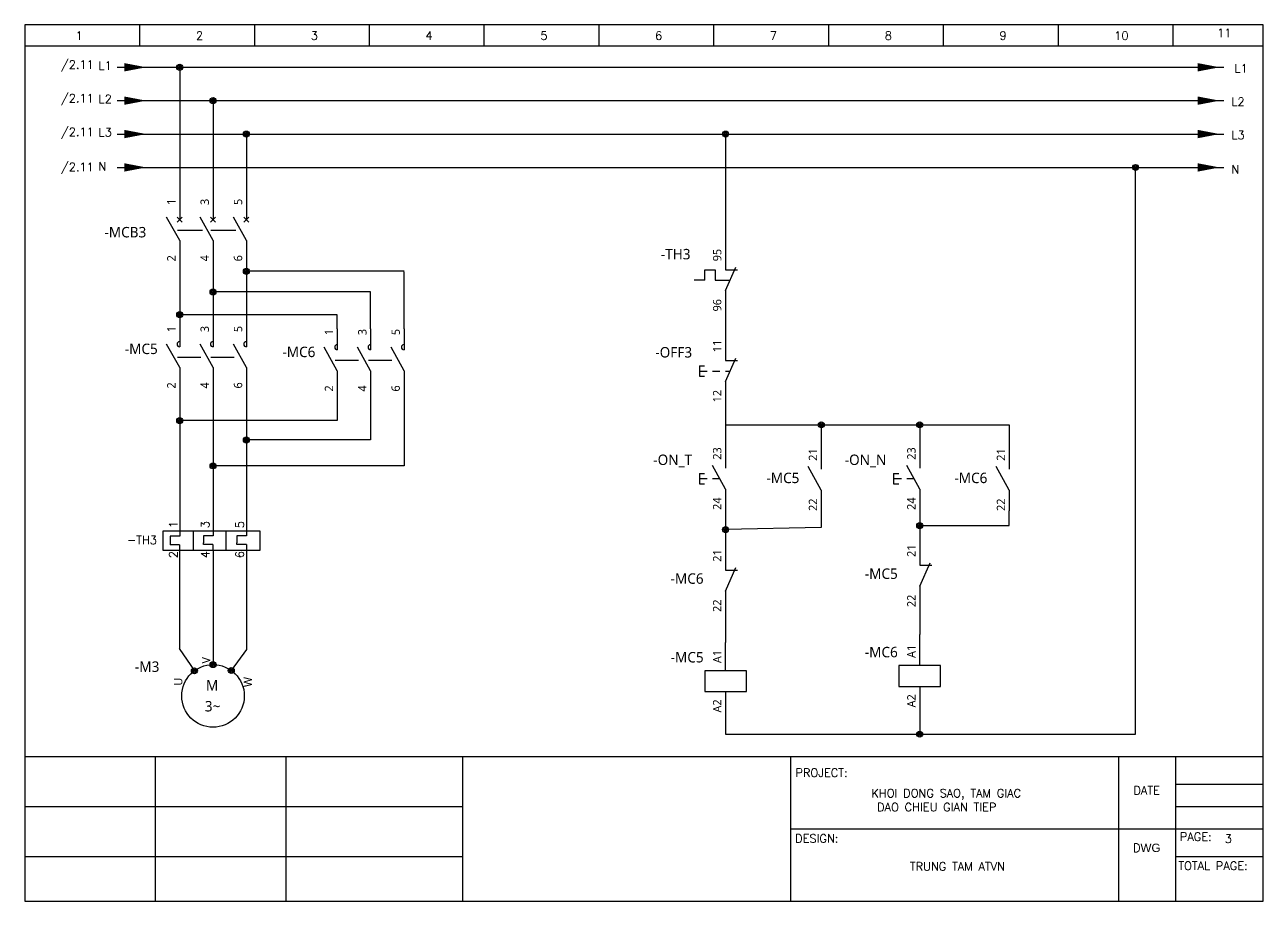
# Model space of a CAD drawing. Header units: millimetres. Extents: x -945625 to 316, y 6 to 533140.
# Drawn here: x -944930.6 to -944633.6, y 532930 to 533140 of the extents above; entities that cross this region are included whole.
import ezdxf
from ezdxf.enums import TextEntityAlignment as Align

# ---------------------------------------------------------------- set-up
doc = ezdxf.new("R2010")
doc.units = ezdxf.units.MM
doc.header["$LTSCALE"] = 4
for name, color, linetype in [('MISC', 2, 'Continuous'), ('PHA_A', 1, 'Continuous'), ('PHA_B', 2, 'Continuous'), ('PHA_C', 5, 'Continuous'), ('PHA_N', 7, 'Continuous'), ('RED_2.5mm^2', 1, 'Continuous'), ('SYMS', 7, 'Continuous'), ('TAGS', 51, 'Continuous'), ('TERMS', 4, 'Continuous'), ('THIET_BI', 4, 'Continuous')]:
    doc.layers.add(name, color=color, linetype=linetype)
doc.styles.get("Standard").update_dxf_attribs({"font": 'simplex.shx', "height": 2, "bigfont": '@extfont2.shx'})
doc.styles.add('WD_IEC', font='')
doc.styles.get('WD_IEC').set_extended_font_data('Meiryo UI')

# ---------------------------------------------------------------- blocks, each defined once
blk = doc.blocks.new('WDDOT')
for radius in [0.72, 0.449, 0.223]:
    blk.add_circle((0, 0), radius)
blk = doc.blocks.new('VCB1')
for p, q in [((0, 7.5), (0, 2.5)), ((0, -2.5), (-3.12, 3.12)), ((0.62, 1.88), (-0.62, 3.12)), ((-0.62, 1.88), (0.62, 3.12)), ((0, -2.5), (0, -7.5))]:
    blk.add_line(p, q)
at = {"style": 'WD_IEC'}
for tag, p in [('INST', (-8, 5.25)), ('LOC', (-8, 1.75)), ('TAG1', (-8, -1.75)), ('RATING1', (-8, -6.35)), ('DESC1', (-8, -14.35)), ('DESC2', (-8, -17.85)), ('DESC3', (-8, -21.35))]:
    blk.add_attdef(tag, text='', height=2.5, dxfattribs=at).set_placement(p, align=Align.RIGHT)
blk.add_attdef('TERM01', text='', height=2, rotation=90, dxfattribs=at).set_placement((-1, 7.5), align=Align.RIGHT)
at = {"style": 'WD_IEC', "flags": 1}
for tag, p, height in [('X2TERM01', (0, 7.5), 0.32), ('MFG', (2.75, 6.5), 1.5), ('CAT', (2.75, 4), 1.5), ('X4LINK', (-2, 0), 0.32), ('X1LINK', (-0.5, 0), 0.32), ('X8TERM02', (0, -7.5), 0.32), ('ASSYCODE', (1, -9), 1), ('CATDESC', (1, -12), 1), ('FAMILY', (1, -10.5), 1), ('CONTACT', (1, -13.5), 1), ('COMMON', (2.25, -14.75), 1)]:
    blk.add_attdef(tag, p, '', height=height, dxfattribs=at)
at = {"style": 'WD_IEC'}
blk.add_attdef('TERM02', (-1, -7.5), '', height=2, rotation=90, dxfattribs=at)
at = {"lineweight": 15, "style": 'WD_IEC'}
blk.add_attdef('XREF', text='', height=2.5, dxfattribs=at).set_placement((-8, -10.35), align=Align.RIGHT)
blk = doc.blocks.new('VCB2')
for p, q in [((0, 7.5), (0, 2.5)), ((0, -2.5), (-3.12, 3.12)), ((0.62, 1.88), (-0.62, 3.12)), ((-0.62, 1.88), (0.62, 3.12)), ((0, -2.5), (0, -7.5))]:
    blk.add_line(p, q)
at = {"style": 'WD_IEC'}
blk.add_attdef('TERM01', text='', height=2, rotation=90, dxfattribs=at).set_placement((-1, 7.5), align=Align.RIGHT)
at = {"style": 'WD_IEC', "flags": 1}
for tag, p, height in [('X2TERM01', (0, 7.5), 0.32), ('X4LINK', (-2.5, 0), 0.32), ('X1LINK', (-0.5, 0), 0.32), ('X8TERM02', (0, -7.5), 0.32), ('FAMILY', (1, -10.5), 1), ('CONTACT', (1, -13.5), 1)]:
    blk.add_attdef(tag, p, '', height=height, dxfattribs=at)
at = {"style": 'WD_IEC'}
for tag, p in [('INST', (-8, 2.65)), ('LOC', (-8, -0.35)), ('TAG2', (-8, -3.35)), ('DESC1', (-8, -13.35)), ('DESC2', (-8, -16.35)), ('DESC3', (-8, -19.35))]:
    blk.add_attdef(tag, text='', height=2.5, dxfattribs=at).set_placement(p, align=Align.RIGHT)
blk.add_attdef('TERM02', (-1, -7.5), '', height=2, rotation=90, dxfattribs=at)
at = {"style": 'WD_IEC', "flags": 1}
blk.add_attdef('RATING1', text='', height=2.5, dxfattribs=at).set_placement((-8, -6.35), align=Align.RIGHT)
at = {"lineweight": 15, "style": 'WD_IEC'}
blk.add_attdef('XREF', text='', height=2.5, dxfattribs=at).set_placement((-8, -10.35), align=Align.RIGHT)
blk = doc.blocks.new('VMS21P')
for p, q in [((0, 7.5), (0, 2.5)), ((0, -2.5), (-3.12, 3.12)), ((0, -2.5), (0, -7.5))]:
    blk.add_line(p, q)
blk.add_arc((0, 3.12), 0.625, 90, 270)
at = {"style": 'WD_IEC'}
for tag, p in [('INST', (-5.25, 6.75)), ('LOC', (-5.25, 3.75)), ('TAG2', (-5.25, 0.75)), ('XREF', (-5.25, -3.75)), ('DESC1', (-5.25, -6.75)), ('DESC2', (-5.25, -9.75)), ('DESC3', (-5.25, -12.75))]:
    blk.add_attdef(tag, text='', height=2.5, dxfattribs=at).set_placement(p, align=Align.RIGHT)
blk.add_attdef('TERM01', text='', height=2, rotation=90, dxfattribs=at).set_placement((-1, 7.5), align=Align.RIGHT)
at = {"style": 'WD_IEC', "flags": 1}
for tag, p, height in [('X2TERM01', (0, 7.5), 0.32), ('X4LINK', (-2.91, 0), 0.32), ('X1LINK', (-0.5, 0), 0.32), ('CONTACT', (4, -3.5), 1), ('FAMILY', (4, -5), 1), ('X8TERM02', (0, -7.5), 0.32)]:
    blk.add_attdef(tag, p, '', height=height, dxfattribs=at)
at = {"style": 'WD_IEC'}
blk.add_attdef('TERM02', (-1, -7.5), '', height=2, rotation=90, dxfattribs=at)
blk = doc.blocks.new('RLN')
for p, q in [((0, 0.66), (0, -0.66)), ((0, 0.66), (0, -0.66)), ((3.2, 0.66), (3.2, -4.06)), ((8.01, 0.66), (8, -0.55)), ((8.01, 0.66), (8, -0.55)), ((11.07, 0.66), (11.07, -4.06)), ((16.01, 0.66), (16, -0.55)), ((16.01, 0.66), (16, -0.55)), ((0, -0.66), (-2.31, -0.66)), ((-2.31, -0.66), (-2.31, -2.38)), ((-2.31, -2.38), (-2.31, -2.74)), ((-0.01, -2.74), (-2.31, -2.74)), ((-0.01, -2.74), (-0.01, -4.06)), ((8, -0.55), (5.7, -0.55)), ((5.7, -0.55), (5.7, -2.27)), ((5.7, -2.64), (5.7, -2.27)), ((7.99, -2.64), (5.7, -2.64)), ((7.99, -2.64), (7.99, -3.95)), ((16, -0.55), (13.7, -0.55)), ((13.7, -0.55), (13.7, -2.27)), ((13.7, -2.64), (13.7, -2.27)), ((15.99, -2.64), (13.7, -2.64)), ((15.99, -2.64), (15.99, -3.95)), ((7.99, -3.95), (7.99, -4.06)), ((15.99, -3.95), (15.99, -4.06))]:
    blk.add_line(p, q)
blk.add_lwpolyline([(-3.99, 0.66), (19.24, 0.66), (19.24, -4.06), (-3.99, -4.06)], close=True)
at = {"layer": 'RED_2.5mm^2'}
blk.add_line((-0.01, -2.74), (-0.01, -4.06), dxfattribs=at)
at = {"char_height": 2, "attachment_point": 1, "rotation": 90}
for s, insert in [('1', (-2.51, 1.27)), ('3', (5.12, 1.27)), ('5', (13.41, 1.27)), ('2', (-2.51, -5.9)), ('4', (5.12, -5.9)), ('6', (13.41, -5.9))]:
    blk.add_mtext_dynamic_manual_height_columns(s, width=2.0169, gutter_width=10, heights=[0], dxfattribs=dict(at, insert=insert))
at = {"layer": 'TAGS'}
blk.add_attdef('-TH1', (-12.63, -2.57), '', height=2, dxfattribs=at)
blk = doc.blocks.new('VMO13')
blk.add_circle((0, 0), 7.5)
at = {"style": 'WD_IEC'}
for tag, p in [('INST', (-12.88, 12.75)), ('LOC', (-12.88, 9.25)), ('TAG1', (-12.88, 5.75)), ('DESC1', (-12.88, 1.5)), ('DESC2', (-12.88, -2)), ('DESC3', (-12.88, -5.5)), ('RATING1', (-12.88, -9)), ('RATING2', (-12.88, -12.5)), ('RATING3', (-12.88, -16)), ('RATING4', (-12.95, -19.58))]:
    blk.add_attdef(tag, text='', height=2.5, dxfattribs=at).set_placement(p, align=Align.RIGHT)
blk.add_attdef('TERM02', (-0.69, 7.75), '', height=2, rotation=90, dxfattribs=at)
at = {"style": 'WD_IEC', "flags": 1}
for tag, p, height in [('MFG', (12.75, 9), 1.5), ('X2TERM02', (0, 7.5), 0.32), ('CAT', (12.75, 6.5), 1.5), ('X0TERM01', (-6.4, 3.9), 0.32), ('X0TERM03', (6.4, 3.9), 0.32), ('X4LINK', (-7.5, 0), 0.32), ('X1LINK', (7.5, 0), 0.32), ('X8TERM04', (0, -7.5), 0.32), ('ASSYCODE', (1, -9), 1), ('CATDESC', (1, -12), 1), ('FAMILY', (1, -10.5), 1)]:
    blk.add_attdef(tag, p, '', height=height, dxfattribs=at)
at = {"style": 'WD_IEC'}
for tag, p in [('TERM01', (-7.35, 4.34)), ('TERM03', (9.35, 4.53)), ('TERM04', (-0.59, -7.92))]:
    blk.add_attdef(tag, text='', height=2, rotation=90, dxfattribs=at).set_placement(p, align=Align.RIGHT)
for tag, p in [('M', (-0.22, 1.27)), ('3~', (-0.12, -3.73))]:
    blk.add_attdef(tag, text='', height=2.5, dxfattribs=at).set_placement(p, align=Align.CENTER)
at = {"lineweight": 15, "style": 'WD_IEC'}
blk.add_attdef('XREF', text='', height=2.5, dxfattribs=at).set_placement((-13.19, -22.86), align=Align.RIGHT)
blk = doc.blocks.new('VTS12S59C')
for p, q in [((0, 7.5), (0, 2.5)), ((0, -2.5), (2.5, 3.13)), ((-4.99, 0.01), (-7.49, 0.01)), ((-4.99, 0.01), (-4.99, 2.51)), ((-4.99, 2.51), (-2.49, 2.51)), ((-2.49, 2.51), (-2.49, 0.01)), ((-2.49, 0.01), (1.12, 0.01)), ((0, 2.5), (2.87, 2.5)), ((0, -2.5), (0, -7.5))]:
    blk.add_line(p, q)
at = {"style": 'WD_IEC'}
for tag, p in [('INST', (-8.39, 10.99)), ('LOC', (-8.39, 7.99)), ('TAG1', (-8.39, 4.99)), ('DESC1', (-8.39, -8.12)), ('DESC2', (-8.39, -11.12)), ('DESC3', (-8.39, -14.12))]:
    blk.add_attdef(tag, text='', height=2.5, dxfattribs=at).set_placement(p, align=Align.RIGHT)
blk.add_attdef('TERM01', text='', height=2, rotation=90, dxfattribs=at).set_placement((-1, 7.5), align=Align.RIGHT)
at = {"style": 'WD_IEC', "flags": 1}
for tag, p, height in [('X2TERM01', (0, 7.5), 0.32), ('MFG', (-12.33, 1.56), 1.5), ('CONTACT', (3.55, 1.98), 1), ('CAT', (-12.33, -1.01), 1.5), ('X4LINK', (-7.49, 0), 0.32), ('X1LINK', (1.81, 0), 0.32), ('COMMON', (4.8, 0.73), 1), ('ASSYCODE', (1, -4), 1), ('FAMILY', (1, -5.5), 1), ('X8TERM02', (0, -7.5), 0.32), ('CATDESC', (1, -7), 1)]:
    blk.add_attdef(tag, p, '', height=height, dxfattribs=at)
at = {"style": 'WD_IEC'}
blk.add_attdef('TERM02', (-1, -7.5), '', height=2, rotation=90, dxfattribs=at)
at = {"lineweight": 15, "style": 'WD_IEC'}
blk.add_attdef('XREF', text='', height=2.5, dxfattribs=at).set_placement((-8.39, -5.12), align=Align.RIGHT)
at = {"style": 'WD_IEC', "width": 0.9}
blk.add_attdef('WDTAGALT', text='', height=2.5, dxfattribs=at).set_placement((-8.39, -17.12), align=Align.RIGHT)
blk = doc.blocks.new('VPB12')
for p, q in [((0, 7.5), (0, 2.5)), ((0, -2.5), (2.5, 3.12)), ((-6.25, 1.25), (-6.25, -1.25)), ((-6.25, 1.25), (-5, 1.25)), ((-6.25, 0), (-4.38, 0)), ((-3.12, 0), (-1.39, 0)), ((0, 2.5), (2.87, 2.5)), ((0, 0), (1.11, 0)), ((-6.25, -1.25), (-5, -1.25)), ((0, -2.5), (0, -7.5))]:
    blk.add_line(p, q)
at = {"style": 'WD_IEC'}
for tag, p in [('INST', (-8, 10.25)), ('LOC', (-8, 6.75)), ('TAG1', (-8, 3.25)), ('DESC1', (-8, -10.35)), ('DESC2', (-8, -13.85)), ('DESC3', (-8, -17.35))]:
    blk.add_attdef(tag, text='', height=2.5, dxfattribs=at).set_placement(p, align=Align.RIGHT)
blk.add_attdef('TERM01', text='', height=2, rotation=90, dxfattribs=at).set_placement((-1, 7.5), align=Align.RIGHT)
at = {"style": 'WD_IEC', "flags": 1}
for tag, p, height in [('X2TERM01', (0, 7.5), 0.32), ('CONTACT', (0.5, 4.5), 1), ('COMMON', (1.75, 3.25), 1), ('X1LINK', (1.5, 0), 0.32), ('ASSYCODE', (1, -4), 1), ('FAMILY', (1, -5.5), 1), ('X8TERM02', (0, -7.5), 0.32), ('CATDESC', (1, -7), 1)]:
    blk.add_attdef(tag, p, '', height=height, dxfattribs=at)
at = {"style": 'WD_IEC', "flags": 9}
for tag, p in [('MFG', (-8.5, -0.25)), ('CAT', (-8.5, -2.75))]:
    blk.add_attdef(tag, text='', height=1.5, dxfattribs=at).set_placement(p, align=Align.RIGHT)
at = {"style": 'WD_IEC'}
blk.add_attdef('TERM02', (-1, -7.5), '', height=2, rotation=90, dxfattribs=at)
at = {"lineweight": 15, "style": 'WD_IEC'}
blk.add_attdef('XREF', text='', height=2.5, dxfattribs=at).set_placement((-8, -6.35), align=Align.RIGHT)
blk = doc.blocks.new('VPB11')
for p, q in [((0, 7.5), (0, 2.5)), ((0, -2.5), (-3.125, 3.125)), ((-6.25, 1.25), (-6.25, -1.25)), ((-6.25, 1.25), (-5, 1.25)), ((-6.25, 0), (-4.375, 0)), ((-3.125, 0), (-1.389, 0)), ((-6.25, -1.25), (-5, -1.25)), ((0, -2.5), (0, -7.5))]:
    blk.add_line(p, q)
at = {"style": 'WD_IEC'}
for tag, p in [('INST', (-8, 10.25)), ('LOC', (-8, 6.75)), ('TAG1', (-8, 3.25)), ('DESC1', (-8, -10.35)), ('DESC2', (-8, -13.85)), ('DESC3', (-8, -17.35))]:
    blk.add_attdef(tag, text='', height=2.5, dxfattribs=at).set_placement(p, align=Align.RIGHT)
blk.add_attdef('TERM01', text='', height=2, rotation=90, dxfattribs=at).set_placement((-1, 7.5), align=Align.RIGHT)
at = {"style": 'WD_IEC', "flags": 1}
for tag, p, height in [('X2TERM01', (0, 7.5), 0.32), ('CONTACT', (0.5, 4.5), 1), ('COMMON', (1.75, 3.25), 1), ('X1LINK', (0, 0), 0.32), ('ASSYCODE', (1, -4), 1), ('FAMILY', (1, -5.5), 1), ('X8TERM02', (0, -7.5), 0.32), ('CATDESC', (1, -7), 1)]:
    blk.add_attdef(tag, p, '', height=height, dxfattribs=at)
at = {"style": 'WD_IEC', "flags": 9}
for tag, p in [('MFG', (-8.5, -0.25)), ('CAT', (-8.5, -2.75))]:
    blk.add_attdef(tag, text='', height=1.5, dxfattribs=at).set_placement(p, align=Align.RIGHT)
at = {"style": 'WD_IEC'}
blk.add_attdef('TERM02', (-1, -7.5), '', height=2, rotation=90, dxfattribs=at)
at = {"lineweight": 15, "style": 'WD_IEC'}
blk.add_attdef('XREF', text='', height=2.5, dxfattribs=at).set_placement((-8, -6.35), align=Align.RIGHT)
blk = doc.blocks.new('VCR21')
for p, q in [((0, 7.5), (0, 2.5)), ((0, -2.5), (-3.12, 3.12)), ((0, -2.5), (0, -7.5))]:
    blk.add_line(p, q)
at = {"style": 'WD_IEC'}
for tag, p in [('INST', (-5.25, 6.75)), ('LOC', (-5.25, 3.75)), ('TAG2', (-5.25, 0.75)), ('XREF', (-5.25, -3.75)), ('DESC1', (-5.25, -6.75)), ('DESC2', (-5.25, -9.75)), ('DESC3', (-5.25, -12.75))]:
    blk.add_attdef(tag, text='', height=2.5, dxfattribs=at).set_placement(p, align=Align.RIGHT)
blk.add_attdef('TERM01', text='', height=2, rotation=90, dxfattribs=at).set_placement((-1, 7.5), align=Align.RIGHT)
at = {"style": 'WD_IEC', "flags": 1}
for tag, p, height in [('X2TERM01', (0, 7.5), 0.32), ('X4LINK', (-2.75, 0), 0.32), ('X1LINK', (-0.5, 0), 0.32), ('CONTACT', (4, -3.5), 1), ('FAMILY', (4, -5), 1), ('COMMON', (5.25, -4.75), 1), ('X8TERM02', (0, -7.5), 0.32)]:
    blk.add_attdef(tag, p, '', height=height, dxfattribs=at)
at = {"style": 'WD_IEC'}
blk.add_attdef('TERM02', (-1, -7.5), '', height=2, rotation=90, dxfattribs=at)
blk = doc.blocks.new('VCR1')
for p, q in [((0, 2.5), (0, 7.5)), ((0, -2.5), (0, -7.5))]:
    blk.add_line(p, q)
blk.add_lwpolyline([(-5, 2.5), (-5, -2.5), (5, -2.5), (5, 2.5)], close=True)
at = {"style": 'WD_IEC'}
for tag, p in [('INST', (-5.25, 11.5)), ('LOC', (-5.25, 8)), ('TAG1', (-5.25, 4.5)), ('DESC1', (-5.25, -6.85)), ('DESC2', (-5.25, -10.35)), ('DESC3', (-5.25, -13.85))]:
    blk.add_attdef(tag, text='', height=2.5, dxfattribs=at).set_placement(p, align=Align.RIGHT)
blk.add_attdef('TERM01', text='', height=2, rotation=90, dxfattribs=at).set_placement((-1, 7.5), align=Align.RIGHT)
at = {"style": 'WD_IEC', "flags": 1}
for tag, p, height in [('X2TERM01', (0, 7.5), 0.32), ('X4LINK', (-5, 0), 0.32), ('X1LINK', (5, 0), 0.32), ('ASSYCODE', (1, -4), 1), ('FAMILY', (1, -5.5), 1), ('X8TERM02', (0, -7.5), 0.32), ('CATDESC', (1, -7), 1)]:
    blk.add_attdef(tag, p, '', height=height, dxfattribs=at)
at = {"style": 'WD_IEC', "flags": 9}
for tag, p in [('MFG', (-6, 1)), ('CAT', (-6, -1.5))]:
    blk.add_attdef(tag, text='', height=1.5, dxfattribs=at).set_placement(p, align=Align.RIGHT)
at = {"style": 'WD_IEC'}
blk.add_attdef('TERM02', (-1, -7.5), '', height=2, rotation=90, dxfattribs=at)
at = {"lineweight": 9, "style": 'WD_IEC'}
for tag, p in [('NO', (-5.5, -16.5)), ('NC', (-5.5, -20))]:
    blk.add_attdef(tag, text='', height=2.5, dxfattribs=at).set_placement(p, align=Align.TOP_RIGHT)
for tag, p in [('XREFNO', (-4, -16.5)), ('XREFNC', (-4, -20))]:
    blk.add_attdef(tag, text='', height=2.5, dxfattribs=at).set_placement(p, align=Align.TOP_LEFT)
blk = doc.blocks.new('VCR22')
for p, q in [((0, 7.5), (0, 2.5)), ((0, -2.5), (2.5, 3.12)), ((0, 2.5), (2.87, 2.5)), ((0, -2.5), (0, -7.5))]:
    blk.add_line(p, q)
at = {"style": 'WD_IEC'}
for tag, p in [('INST', (-5.25, 5.25)), ('LOC', (-5.25, 2.25)), ('TAG2', (-5.25, -0.75)), ('XREF', (-5.25, -3.75)), ('DESC1', (-5.25, -6.75)), ('DESC2', (-5.25, -9.75)), ('DESC3', (-5.25, -12.75))]:
    blk.add_attdef(tag, text='', height=2.5, dxfattribs=at).set_placement(p, align=Align.RIGHT)
blk.add_attdef('TERM01', text='', height=2, rotation=90, dxfattribs=at).set_placement((-1, 7.5), align=Align.RIGHT)
at = {"style": 'WD_IEC', "flags": 1}
for tag, p, height in [('X2TERM01', (0, 7.5), 0.32), ('X4LINK', (-0.55, 0), 0.32), ('X1LINK', (1.92, 0), 0.32), ('CONTACT', (4, -3.5), 1), ('FAMILY', (4, -5), 1), ('COMMON', (5.25, -4.75), 1), ('X8TERM02', (0, -7.5), 0.32)]:
    blk.add_attdef(tag, p, '', height=height, dxfattribs=at)
at = {"style": 'WD_IEC'}
blk.add_attdef('TERM02', (-1, -7.5), '', height=2, rotation=90, dxfattribs=at)

msp = doc.modelspace()

# ---------------------------------------------------------------- linework, layer by layer
for p, q in [((-944633.61, 533140), (-944930.61, 533140)), ((-944930.61, 533140), (-944930.61, 532930)), ((-944903.08, 533140), (-944903.08, 533134.88)), ((-944875.54, 533140), (-944875.54, 533134.88)), ((-944848.01, 533140), (-944848.01, 533134.88)), ((-944820.48, 533140), (-944820.48, 533134.88)), ((-944792.95, 533140), (-944792.95, 533134.88)), ((-944765.42, 533140), (-944765.42, 533134.88)), ((-944737.88, 533140), (-944737.88, 533134.88)), ((-944710.35, 533140), (-944710.35, 533134.88)), ((-944682.82, 533140), (-944682.82, 533134.88)), ((-944655.29, 533140), (-944655.29, 533134.88)), ((-944633.61, 532930), (-944633.61, 533140)), ((-944633.61, 533134.88), (-944930.61, 533134.88)), ((-944930.61, 532964.66), (-944633.61, 532964.66)), ((-944899.31, 532964.66), (-944899.31, 532930)), ((-944868.01, 532964.66), (-944868.01, 532930)), ((-944825.54, 532930), (-944825.54, 532964.66)), ((-944746.9, 532930), (-944746.9, 532964.66)), ((-944668.27, 532930), (-944668.27, 532964.66)), ((-944654.68, 532964.66), (-944654.68, 532930)), ((-944654.68, 532958.08), (-944633.61, 532958.08)), ((-944930.61, 532952.71), (-944825.54, 532952.71)), ((-944654.68, 532952.71), (-944633.61, 532952.71)), ((-944746.9, 532947.33), (-944668.27, 532947.33)), ((-944668.27, 532947.33), (-944651.15, 532947.33)), ((-944651.15, 532947.33), (-944633.61, 532947.33)), ((-944930.61, 532940.75), (-944825.54, 532940.75)), ((-944654.68, 532940.75), (-944633.61, 532940.75)), ((-944930.61, 532930), (-944633.61, 532930))]:
    msp.add_line(p, q)
at = {"layer": 'PHA_A'}
for p, q in [((-944893.46, 533130.54), (-944893.46, 533098.31)), ((-944908.43, 533129.82), (-944643.04, 533129.82)), ((-944893.46, 533083.31), (-944893.46, 533067.85)), ((-944855.66, 533070.52), (-944893.42, 533070.52)), ((-944855.66, 533067.12), (-944855.66, 533070.52)), ((-944893.46, 533052.85), (-944893.46, 533037.38)), ((-944855.66, 533052.12), (-944855.66, 533045.16)), ((-944893.46, 533045.11), (-944893.46, 533033.61)), ((-944855.66, 533045.16), (-944893.4, 533045.16)), ((-944893.46, 533037.38), (-944893.46, 533028.2)), ((-944893.47, 533014.04), (-944893.47, 532990.32)), ((-944893.55, 532990.54), (-944889.94, 532985.21))]:
    msp.add_line(p, q, dxfattribs=at)
for points in [[(-944901.48, 533129.82, 0, 2, 0), (-944906.74, 533129.82, 2, 2, 0)], [(-944644.06, 533129.82, 0, 2, 0), (-944649.32, 533129.82, 2, 2, 0)]]:
    msp.add_lwpolyline(points, format="xyseb", dxfattribs=at)
at = {"layer": 'PHA_B'}
for p, q in [((-944908.43, 533121.82), (-944643.04, 533121.82)), ((-944885.46, 533122.54), (-944885.46, 533098.31)), ((-944885.46, 533083.31), (-944885.46, 533067.85)), ((-944847.66, 533075.98), (-944885.22, 533075.98)), ((-944847.66, 533067.12), (-944847.66, 533075.98)), ((-944885.46, 533052.85), (-944885.46, 533036.28)), ((-944839.66, 533052.12), (-944839.66, 533034.31)), ((-944885.46, 533037.38), (-944885.46, 533028.2)), ((-944839.66, 533034.31), (-944885.47, 533034.31)), ((-944885.46, 533028.2), (-944885.46, 533018.76)), ((-944885.46, 533014.04), (-944885.46, 532986.7))]:
    msp.add_line(p, q, dxfattribs=at)
for points in [[(-944901.48, 533121.82, 0, 2, 0), (-944906.74, 533121.82, 2, 2, 0)], [(-944644.06, 533121.82, 0, 2, 0), (-944649.32, 533121.82, 2, 2, 0)]]:
    msp.add_lwpolyline(points, format="xyseb", dxfattribs=at)
at = {"layer": 'PHA_C'}
for p, q in [((-944908.43, 533113.82), (-944643.04, 533113.82)), ((-944877.46, 533114.54), (-944877.46, 533098.31)), ((-944762.56, 533113.82), (-944762.56, 533086.31)), ((-944877.46, 533083.31), (-944877.46, 533067.85)), ((-944839.66, 533080.94), (-944877.39, 533080.94)), ((-944839.66, 533067.12), (-944839.66, 533080.77)), ((-944762.56, 533071.31), (-944762.56, 533064.53)), ((-944877.46, 533052.85), (-944877.46, 533037.38)), ((-944847.66, 533052.12), (-944847.66, 533040.53)), ((-944762.56, 533049.53), (-944762.56, 533038.77)), ((-944762.56, 533044.15), (-944739.59, 533044.15)), ((-944739.59, 533044.15), (-944739.59, 533038.51)), ((-944739.59, 533044.15), (-944715.99, 533044.15)), ((-944715.99, 533044.15), (-944715.99, 533038.77)), ((-944715.99, 533044.15), (-944694.51, 533044.15)), ((-944694.51, 533044.15), (-944694.51, 533038.51)), ((-944847.66, 533040.53), (-944877.41, 533040.53)), ((-944877.46, 533037.38), (-944877.46, 533028.2)), ((-944877.46, 533028.27), (-944877.46, 533018.76)), ((-944762.56, 533023.77), (-944762.56, 533014.31)), ((-944739.59, 533023.51), (-944739.59, 533019.51)), ((-944715.99, 533023.77), (-944715.99, 533012.98)), ((-944694.51, 533020), (-944694.51, 533023.51)), ((-944715.99, 533020), (-944694.51, 533020)), ((-944739.59, 533019.51), (-944762.56, 533019.04)), ((-944877.46, 533014.04), (-944877.46, 532990.32)), ((-944762.56, 532999.31), (-944762.56, 532992.02)), ((-944715.99, 533000.48), (-944715.99, 532993.94)), ((-944715.99, 532991.44), (-944715.99, 532993.94)), ((-944877.46, 532990.32), (-944881.08, 532985.29)), ((-944762.55, 532990.21), (-944762.56, 532992.02))]:
    msp.add_line(p, q, dxfattribs=at)
for points in [[(-944901.48, 533113.82, 0, 2, 0), (-944906.74, 533113.82, 2, 2, 0)], [(-944644.06, 533113.82, 0, 2, 0), (-944649.32, 533113.82, 2, 2, 0)]]:
    msp.add_lwpolyline(points, format="xyseb", dxfattribs=at)
at = {"layer": 'PHA_N'}
for p, q in [((-944908.43, 533105.82), (-944643.04, 533105.82)), ((-944664.23, 532970.03), (-944664.23, 533105.82)), ((-944715.99, 532976.44), (-944715.99, 532970.03)), ((-944762.55, 532975.21), (-944762.55, 532970.03)), ((-944762.55, 532970.03), (-944664.23, 532970.03))]:
    msp.add_line(p, q, dxfattribs=at)
for points in [[(-944901.48, 533105.82, 0, 2, 0), (-944906.74, 533105.82, 2, 2, 0)], [(-944644.1, 533105.82, 0, 2, 0), (-944649.36, 533105.82, 2, 2, 0)], [(-944644.06, 533105.82, 0, 2, 0), (-944649.32, 533105.82, 2, 2, 0)]]:
    msp.add_lwpolyline(points, format="xyseb", dxfattribs=at)
at = {"layer": 'RED_2.5mm^2'}
msp.add_line((-944893.46, 533028.27), (-944893.46, 533018.76), dxfattribs=at)
at = {"layer": 'THIET_BI'}
for points in [[(-944893.96, 533090.81), (-944887.96, 533090.81)], [(-944885.96, 533090.81), (-944879.96, 533090.81)], [(-944893.96, 533060.35), (-944888.37, 533060.35)], [(-944885.96, 533060.35), (-944880.37, 533060.35)], [(-944856.16, 533059.62), (-944850.58, 533059.62)], [(-944848.16, 533059.62), (-944842.58, 533059.62)]]:
    msp.add_lwpolyline(points, dxfattribs=at)

# ---------------------------------------------------------------- block references
at = {"layer": 'PHA_A'}
for p in [(-944893.46, 533129.82), (-944893.46, 533070.52), (-944893.46, 533045.16)]:
    msp.add_blockref('WDDOT', p, dxfattribs=at)
at = {"layer": 'PHA_B'}
for p in [(-944885.46, 533121.82), (-944885.46, 533075.98), (-944885.46, 533034.31)]:
    msp.add_blockref('WDDOT', p, dxfattribs=at)
at = {"layer": 'PHA_C'}
for p in [(-944877.46, 533113.82), (-944762.56, 533113.82), (-944877.46, 533080.94), (-944739.59, 533044.15), (-944715.99, 533044.15), (-944877.46, 533040.53), (-944715.99, 533020), (-944762.56, 533019.04)]:
    msp.add_blockref('WDDOT', p, dxfattribs=at)
at = {"layer": 'PHA_N'}
msp.add_blockref('WDDOT', (-944715.99, 532970.03), dxfattribs=at)
at = {"layer": 'SYMS'}
for p in [(-944664.23, 533105.82), (-944885.46, 532986.7), (-944889.94, 532985.21), (-944881.08, 532985.29)]:
    msp.add_blockref('WDDOT', p, dxfattribs=at)
at = {"layer": 'THIET_BI'}
ref = msp.add_blockref('VCB1', (-944893.46, 533090.81), dxfattribs=at)
ref.add_attrib('TERM02', '2', (-944894.46, 533083.31), dxfattribs={"layer": 'TERMS', "height": 2, "rotation": 90, "style": 'WD_IEC'})
ref.add_attrib('TERM01', '1', dxfattribs={"layer": 'TERMS', "height": 2, "rotation": 90, "style": 'WD_IEC'}).set_placement((-944894.46, 533098.31), align=Align.RIGHT)
ref.add_attrib('TAG1', '-MCB3', dxfattribs={"layer": 'TAGS', "height": 2.5, "style": 'WD_IEC'}).set_placement((-944901.46, 533089.06), align=Align.RIGHT)
ref = msp.add_blockref('VCB2', (-944885.46, 533090.81), dxfattribs=at)
ref.add_attrib('TERM02', '4', (-944886.46, 533083.31), dxfattribs={"layer": 'TERMS', "height": 2, "rotation": 90, "style": 'WD_IEC'})
ref.add_attrib('TERM01', '3', dxfattribs={"layer": 'TERMS', "height": 2, "rotation": 90, "style": 'WD_IEC'}).set_placement((-944886.46, 533098.31), align=Align.RIGHT)
ref = msp.add_blockref('VCB2', (-944877.46, 533090.81), dxfattribs=at)
ref.add_attrib('TERM02', '6', (-944878.46, 533083.31), dxfattribs={"layer": 'TERMS', "height": 2, "rotation": 90, "style": 'WD_IEC'})
ref.add_attrib('TERM01', '5', dxfattribs={"layer": 'TERMS', "height": 2, "rotation": 90, "style": 'WD_IEC'}).set_placement((-944878.46, 533098.31), align=Align.RIGHT)
ref = msp.add_blockref('VTS12S59C', (-944762.56, 533078.81), dxfattribs=at)
ref.add_attrib('TAG1', '-TH3', dxfattribs={"layer": 'TAGS', "height": 2.5, "style": 'WD_IEC'}).set_placement((-944770.95, 533083.8), align=Align.RIGHT)
ref.add_attrib('TERM02', '96', (-944763.56, 533071.31), dxfattribs={"layer": 'TERMS', "height": 2, "rotation": 90, "style": 'WD_IEC'})
ref.add_attrib('TERM01', '95', dxfattribs={"layer": 'TERMS', "height": 2, "rotation": 90, "style": 'WD_IEC'}).set_placement((-944763.56, 533086.31), align=Align.RIGHT)
ref = msp.add_blockref('VMS21P', (-944893.46, 533060.35), dxfattribs=at)
ref.add_attrib('TERM02', '2', (-944894.46, 533052.85), dxfattribs={"layer": 'TERMS', "height": 2, "rotation": 90, "style": 'WD_IEC'})
ref.add_attrib('TERM01', '1', dxfattribs={"layer": 'TERMS', "height": 2, "rotation": 90, "style": 'WD_IEC'}).set_placement((-944894.46, 533067.85), align=Align.RIGHT)
ref.add_attrib('TAG2', '-MC5', dxfattribs={"layer": 'TAGS', "height": 2.5, "style": 'WD_IEC'}).set_placement((-944898.71, 533061.1), align=Align.RIGHT)
ref = msp.add_blockref('VMS21P', (-944885.46, 533060.35), dxfattribs=at)
ref.add_attrib('TERM02', '4', (-944886.46, 533052.85), dxfattribs={"layer": 'TERMS', "height": 2, "rotation": 90, "style": 'WD_IEC'})
ref.add_attrib('TERM01', '3', dxfattribs={"layer": 'TERMS', "height": 2, "rotation": 90, "style": 'WD_IEC'}).set_placement((-944886.46, 533067.85), align=Align.RIGHT)
ref = msp.add_blockref('VMS21P', (-944877.46, 533060.35), dxfattribs=at)
ref.add_attrib('TERM02', '6', (-944878.46, 533052.85), dxfattribs={"layer": 'TERMS', "height": 2, "rotation": 90, "style": 'WD_IEC'})
ref.add_attrib('TERM01', '5', dxfattribs={"layer": 'TERMS', "height": 2, "rotation": 90, "style": 'WD_IEC'}).set_placement((-944878.46, 533067.85), align=Align.RIGHT)
ref = msp.add_blockref('VMS21P', (-944855.66, 533059.62), dxfattribs=at)
ref.add_attrib('TERM02', '2', (-944856.66, 533052.12), dxfattribs={"layer": 'TERMS', "height": 2, "rotation": 90, "style": 'WD_IEC'})
ref.add_attrib('TERM01', '1', dxfattribs={"layer": 'TERMS', "height": 2, "rotation": 90, "style": 'WD_IEC'}).set_placement((-944856.66, 533067.12), align=Align.RIGHT)
ref.add_attrib('TAG2', '-MC6', dxfattribs={"layer": 'TAGS', "height": 2.5, "style": 'WD_IEC'}).set_placement((-944860.91, 533060.37), align=Align.RIGHT)
ref = msp.add_blockref('VMS21P', (-944847.66, 533059.62), dxfattribs=at)
ref.add_attrib('TERM02', '4', (-944848.66, 533052.12), dxfattribs={"layer": 'TERMS', "height": 2, "rotation": 90, "style": 'WD_IEC'})
ref.add_attrib('TERM01', '3', dxfattribs={"layer": 'TERMS', "height": 2, "rotation": 90, "style": 'WD_IEC'}).set_placement((-944848.66, 533067.12), align=Align.RIGHT)
ref = msp.add_blockref('VMS21P', (-944839.66, 533059.62), dxfattribs=at)
ref.add_attrib('TERM02', '6', (-944840.66, 533052.12), dxfattribs={"layer": 'TERMS', "height": 2, "rotation": 90, "style": 'WD_IEC'})
ref.add_attrib('TERM01', '5', dxfattribs={"layer": 'TERMS', "height": 2, "rotation": 90, "style": 'WD_IEC'}).set_placement((-944840.66, 533067.12), align=Align.RIGHT)
ref = msp.add_blockref('VPB12', (-944762.56, 533057.03), dxfattribs=at)
ref.add_attrib('TERM02', '12', (-944763.56, 533049.53), dxfattribs={"layer": 'TERMS', "height": 2, "rotation": 90, "style": 'WD_IEC'})
ref.add_attrib('TERM01', '11', dxfattribs={"layer": 'TERMS', "height": 2, "rotation": 90, "style": 'WD_IEC'}).set_placement((-944763.56, 533064.53), align=Align.RIGHT)
ref.add_attrib('TAG1', '-OFF3', dxfattribs={"layer": 'TAGS', "height": 2.5, "style": 'WD_IEC'}).set_placement((-944770.56, 533060.28), align=Align.RIGHT)
ref = msp.add_blockref('VPB11', (-944762.56, 533031.27), dxfattribs=at)
ref.add_attrib('TERM02', '24', (-944763.56, 533023.77), dxfattribs={"layer": 'TERMS', "height": 2, "rotation": 90, "style": 'WD_IEC'})
ref.add_attrib('TERM01', '23', dxfattribs={"layer": 'TERMS', "height": 2, "rotation": 90, "style": 'WD_IEC'}).set_placement((-944763.56, 533038.77), align=Align.RIGHT)
ref.add_attrib('TAG1', '-ON_T', dxfattribs={"layer": 'TAGS', "height": 2.5, "style": 'WD_IEC'}).set_placement((-944770.56, 533034.52), align=Align.RIGHT)
ref = msp.add_blockref('VCR21', (-944739.59, 533031.01), dxfattribs=at)
ref.add_attrib('TERM02', '22', (-944740.59, 533023.51), dxfattribs={"layer": 'TERMS', "height": 2, "rotation": 90, "style": 'WD_IEC'})
ref.add_attrib('TERM01', '21', dxfattribs={"layer": 'TERMS', "height": 2, "rotation": 90, "style": 'WD_IEC'}).set_placement((-944740.59, 533038.51), align=Align.RIGHT)
ref.add_attrib('TAG2', '-MC5', dxfattribs={"layer": 'TAGS', "height": 2.5, "style": 'WD_IEC'}).set_placement((-944744.84, 533030.18), align=Align.RIGHT)
ref = msp.add_blockref('VPB11', (-944715.99, 533031.27), dxfattribs=at)
ref.add_attrib('TERM02', '24', (-944716.99, 533023.77), dxfattribs={"layer": 'TERMS', "height": 2, "rotation": 90, "style": 'WD_IEC'})
ref.add_attrib('TERM01', '23', dxfattribs={"layer": 'TERMS', "height": 2, "rotation": 90, "style": 'WD_IEC'}).set_placement((-944716.99, 533038.77), align=Align.RIGHT)
ref.add_attrib('TAG1', '-ON_N', dxfattribs={"layer": 'TAGS', "height": 2.5, "style": 'WD_IEC'}).set_placement((-944723.99, 533034.52), align=Align.RIGHT)
ref = msp.add_blockref('VCR21', (-944694.51, 533031.01), dxfattribs=at)
ref.add_attrib('TERM02', '22', (-944695.51, 533023.51), dxfattribs={"layer": 'TERMS', "height": 2, "rotation": 90, "style": 'WD_IEC'})
ref.add_attrib('TERM01', '21', dxfattribs={"layer": 'TERMS', "height": 2, "rotation": 90, "style": 'WD_IEC'}).set_placement((-944695.51, 533038.51), align=Align.RIGHT)
ref.add_attrib('TAG2', '-MC6', dxfattribs={"layer": 'TAGS', "height": 2.5, "style": 'WD_IEC'}).set_placement((-944699.76, 533030.18), align=Align.RIGHT)
msp.add_blockref('RLN', (-944893.46, 533018.11), dxfattribs=at).add_auto_attribs({'-TH1': '-TH3'})
ref = msp.add_blockref('VCR22', (-944762.56, 533006.81), dxfattribs=at)
ref.add_attrib('TERM02', '22', (-944763.56, 532999.31), dxfattribs={"layer": 'TERMS', "height": 2, "rotation": 90, "style": 'WD_IEC'})
ref.add_attrib('TERM01', '21', dxfattribs={"layer": 'TERMS', "height": 2, "rotation": 90, "style": 'WD_IEC'}).set_placement((-944763.56, 533014.31), align=Align.RIGHT)
ref.add_attrib('TAG2', '-MC6', dxfattribs={"layer": 'TAGS', "height": 2.5, "style": 'WD_IEC'}).set_placement((-944767.81, 533006.06), align=Align.RIGHT)
ref = msp.add_blockref('VCR22', (-944715.99, 533007.98), dxfattribs=at)
ref.add_attrib('TERM02', '22', (-944716.99, 533000.48), dxfattribs={"layer": 'TERMS', "height": 2, "rotation": 90, "style": 'WD_IEC'})
ref.add_attrib('TERM01', '21', dxfattribs={"layer": 'TERMS', "height": 2, "rotation": 90, "style": 'WD_IEC'}).set_placement((-944716.99, 533015.48), align=Align.RIGHT)
ref.add_attrib('TAG2', '-MC5', dxfattribs={"layer": 'TAGS', "height": 2.5, "style": 'WD_IEC'}).set_placement((-944721.24, 533007.23), align=Align.RIGHT)
ref = msp.add_blockref('VCR1', (-944715.99, 532983.94), dxfattribs=at)
ref.add_attrib('TERM02', 'A2', (-944716.99, 532976.44), dxfattribs={"layer": 'TERMS', "height": 2, "rotation": 90, "style": 'WD_IEC'})
ref.add_attrib('TERM01', 'A1', dxfattribs={"layer": 'TERMS', "height": 2, "rotation": 90, "style": 'WD_IEC'}).set_placement((-944716.99, 532991.44), align=Align.RIGHT)
ref.add_attrib('TAG1', '-MC6', dxfattribs={"layer": 'TAGS', "height": 2.5, "style": 'WD_IEC'}).set_placement((-944721.24, 532988.44), align=Align.RIGHT)
ref = msp.add_blockref('VMO13', (-944885.46, 532979.2), dxfattribs=at)
ref.add_attrib('M', 'M', dxfattribs={"layer": 'MISC', "height": 2.5, "style": 'WD_IEC'}).set_placement((-944885.68, 532980.47), align=Align.CENTER)
ref.add_attrib('3~', '3~', dxfattribs={"layer": 'MISC', "height": 2.5, "style": 'WD_IEC'}).set_placement((-944885.57, 532975.47), align=Align.CENTER)
ref.add_attrib('TERM03', 'W', dxfattribs={"layer": 'TERMS', "height": 2, "rotation": 90, "style": 'WD_IEC'}).set_placement((-944876.11, 532983.73), align=Align.RIGHT)
ref.add_attrib('TERM02', 'V', (-944886.14, 532986.95), dxfattribs={"layer": 'TERMS', "height": 2, "rotation": 90, "style": 'WD_IEC'})
ref.add_attrib('TERM01', 'U', dxfattribs={"layer": 'TERMS', "height": 2, "rotation": 90, "style": 'WD_IEC'}).set_placement((-944892.81, 532983.54), align=Align.RIGHT)
ref.add_attrib('TAG1', '-M3', dxfattribs={"layer": 'TAGS', "height": 2.5, "style": 'WD_IEC'}).set_placement((-944898.33, 532984.95), align=Align.RIGHT)
ref = msp.add_blockref('VCR1', (-944762.55, 532982.71), dxfattribs=at)
ref.add_attrib('TERM02', 'A2', (-944763.55, 532975.21), dxfattribs={"layer": 'TERMS', "height": 2, "rotation": 90, "style": 'WD_IEC'})
ref.add_attrib('TERM01', 'A1', dxfattribs={"layer": 'TERMS', "height": 2, "rotation": 90, "style": 'WD_IEC'}).set_placement((-944763.55, 532990.21), align=Align.RIGHT)
ref.add_attrib('TAG1', '-MC5', dxfattribs={"layer": 'TAGS', "height": 2.5, "style": 'WD_IEC'}).set_placement((-944767.8, 532987.21), align=Align.RIGHT)

# ---------------------------------------------------------------- texts
at = {"char_height": 2, "attachment_point": 1}
for s, width, insert in [('11', 5.6768, (-944644.67, 533139.06)), ('1', 5.6768, (-944918.4, 533138.41)), ('2', 5.6768, (-944889.56, 533138.41)), ('3', 5.6768, (-944862.03, 533138.41)), ('4', 5.6768, (-944834.5, 533138.41)), ('5', 5.6768, (-944806.97, 533138.41)), ('6', 5.6768, (-944779.44, 533138.41)), ('7', 5.6768, (-944751.91, 533138.41)), ('8', 5.6768, (-944724.37, 533138.41)), ('9', 5.6768, (-944696.84, 533138.41)), ('10', 5.6768, (-944669.31, 533138.41)), ('/2.11', 7.6434, (-944921.95, 533131.47)), ('L1', 7.5645, (-944912.91, 533131.24)), ('L1', 7.5645, (-944640.51, 533130.56)), ('/2.11', 7.6434, (-944921.95, 533123.41)), ('L2', 7.5645, (-944912.91, 533123.24)), ('L2', 7.5645, (-944641.24, 533122.56)), ('/2.11', 7.6434, (-944921.95, 533115.34)), ('L3', 7.5645, (-944912.91, 533115.24)), ('L3', 7.5645, (-944641.24, 533114.56)), ('/2.11', 7.6434, (-944921.95, 533106.93)), ('N', 7.5645, (-944912.91, 533107.06)), ('N', 7.5645, (-944641.24, 533106.38)), ('PROJECT:', 14.1535, (-944745.8, 532961.78)), ('KHOI DONG SAO, TAM GIAC \\P DAO CHIEU GIAN TIEP', 47.5887, (-944727.59, 532956.88)), ('DATE', 11.252, (-944664.74, 532957.55)), ('DESIGN:', 13.7325, (-944745.85, 532946.03)), ('PAGE:', 4.3997, (-944653.6, 532946.46)), ('3', 5.1976, (-944642.84, 532945.95)), ('D{\\fArial|b0|i0|c0|p34;WG}', 9.1082, (-944664.85, 532943.79)), ('TRUNG TAM ATVN', 55.3936, (-944718.35, 532939.34)), ('TOTAL PAGE:', 23.8477, (-944653.97, 532939.48))]:
    msp.add_mtext_dynamic_manual_height_columns(s, width=width, gutter_width=10, heights=[0], dxfattribs=dict(at, insert=insert))

doc.saveas('drawing.dxf')
